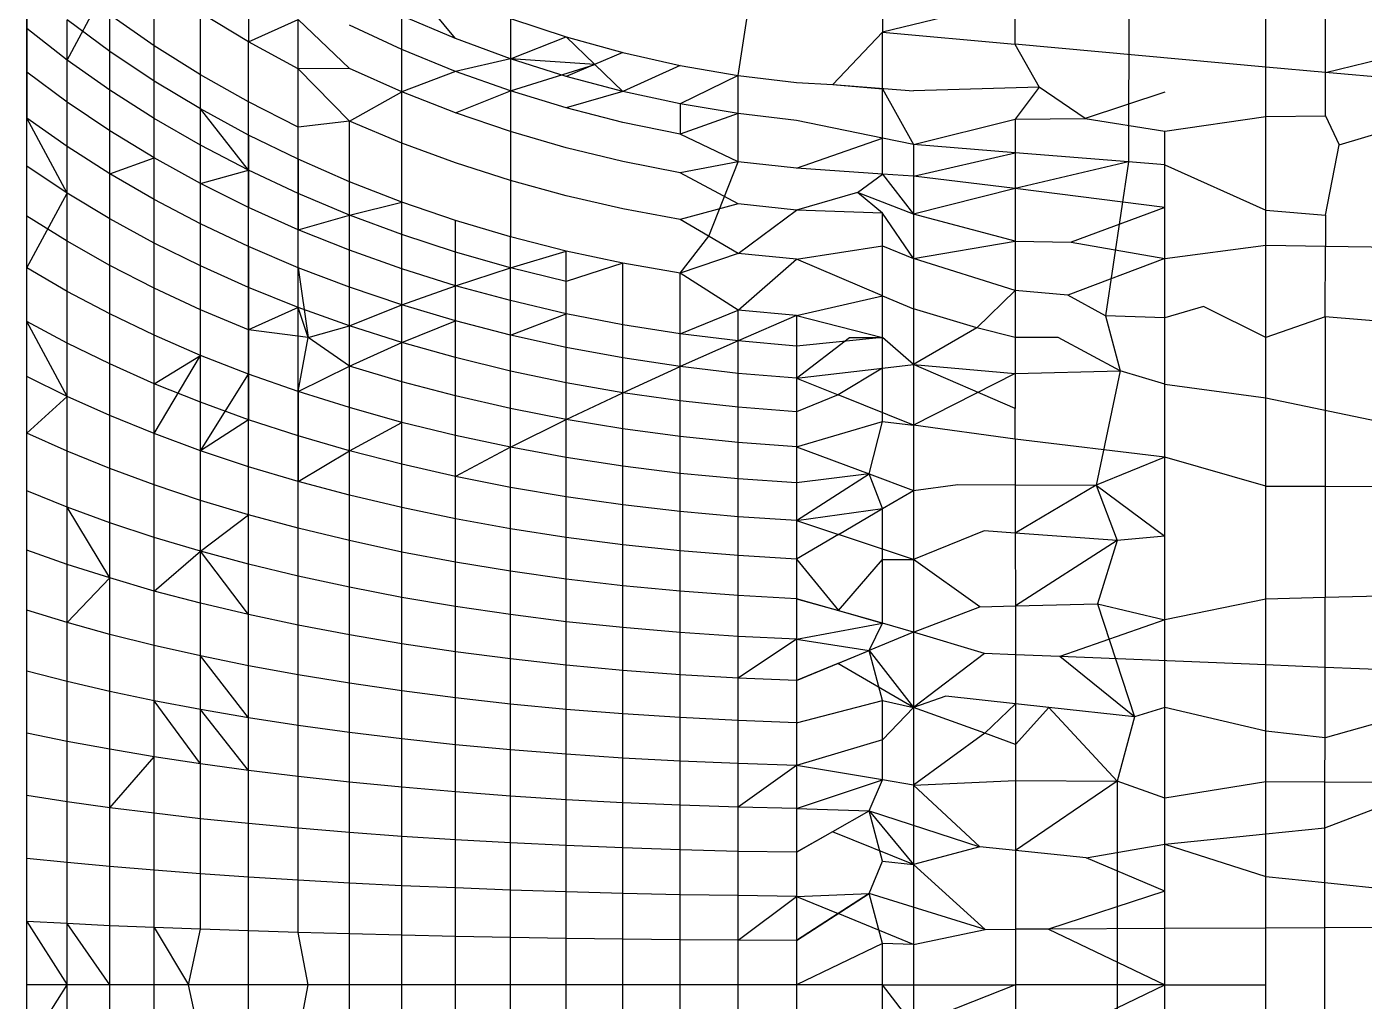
# Model space of a CAD drawing. Header units: inches. Extents: x 17 to 4615, y 5 to 3256.
# Drawn here: x 740.497 to 741.615, y 2417.339 to 2418.153 of the extents above; entities that cross this region are included whole.
import ezdxf

# ---------------------------------------------------------------- set-up
doc = ezdxf.new("R2010")
doc.units = ezdxf.units.IN
doc.header["$MEASUREMENT"] = 0

msp = doc.modelspace()

# ---------------------------------------------------------------- linework, layer by layer
for p, q in [((741.4193, 2418.5633), (741.4177, 2418.0399)), ((741.2124, 2418.2622), (741.2124, 2418.1482)), ((740.4974, 2418.2185), (740.4974, 2418.1514)), ((740.5312, 2418.125), (740.5668, 2418.1913)), ((740.8556, 2418.1429), (740.8108, 2418.1973)), ((740.4974, 2418.1514), (740.4974, 2418.186)), ((740.6827, 2418.1827), (740.6827, 2418.1402)), ((741.0916, 2418.1122), (741.1022, 2418.1815)), ((741.3229, 2418.1751), (741.2124, 2418.1482)), ((741.3229, 2418.1751), (741.3229, 2418.1382)), ((741.5324, 2418.1192), (741.5324, 2418.1691)), ((741.5824, 2418.1147), (741.5824, 2418.1676)), ((740.5668, 2418.1323), (740.5312, 2418.1585)), ((740.5312, 2418.125), (740.5312, 2418.1585)), ((740.6039, 2418.137), (740.5668, 2418.1628)), ((740.5668, 2418.1323), (740.5668, 2418.1628)), ((740.6039, 2418.137), (740.6039, 2418.1646)), ((740.6827, 2418.1402), (740.6426, 2418.1644)), ((740.6426, 2418.1128), (740.6426, 2418.1644)), ((740.6827, 2418.1402), (740.7242, 2418.1589)), ((740.7669, 2418.1179), (740.7242, 2418.1589)), ((740.7242, 2418.1176), (740.7242, 2418.1589)), ((740.8556, 2418.1429), (740.8108, 2418.1619)), ((740.8108, 2418.1339), (740.8108, 2418.1619)), ((740.9014, 2418.1598), (740.948, 2418.1444)), ((740.9014, 2418.1598), (740.9014, 2418.126)), ((740.5312, 2418.125), (740.4974, 2418.1514)), ((740.4974, 2418.1149), (740.4974, 2418.1514)), ((740.4974, 2418.1514), (740.4974, 2418.0766)), ((740.8108, 2418.1339), (740.7669, 2418.1543)), ((741.1707, 2418.1046), (741.2124, 2418.1482)), ((741.2124, 2418.1482), (741.3229, 2418.1382)), ((741.2124, 2418.1011), (741.2124, 2418.1482)), ((740.6426, 2418.1128), (740.6039, 2418.137)), ((740.6039, 2418.1075), (740.6039, 2418.137)), ((740.7242, 2418.1176), (740.6827, 2418.1402)), ((740.6827, 2418.0901), (740.6827, 2418.1402)), ((740.8556, 2418.1155), (740.8108, 2418.1339)), ((740.8108, 2418.0984), (740.8108, 2418.1339)), ((740.9014, 2418.126), (740.8556, 2418.1429)), ((740.9014, 2418.126), (740.948, 2418.1444)), ((740.948, 2418.1444), (740.9953, 2418.1313)), ((740.9953, 2418.0987), (740.948, 2418.1444)), ((741.3229, 2418.1382), (741.3432, 2418.1023)), ((741.5324, 2418.1192), (741.3229, 2418.1382)), ((741.5824, 2418.1147), (741.6796, 2418.1385)), ((740.5668, 2418.1), (740.5312, 2418.125)), ((740.5312, 2418.0898), (740.5312, 2418.125)), ((740.6039, 2418.1075), (740.5668, 2418.1323)), ((740.5668, 2418.1), (740.5668, 2418.1323)), ((740.9014, 2418.126), (740.8556, 2418.1155)), ((740.948, 2418.1112), (740.9014, 2418.126)), ((740.9719, 2418.1214), (740.9014, 2418.126)), ((740.9014, 2418.126), (740.9014, 2418.0992)), ((740.9953, 2418.1313), (740.948, 2418.1112)), ((740.9953, 2418.1313), (741.0432, 2418.1206)), ((740.5312, 2418.0898), (740.4974, 2418.1149)), ((740.4974, 2418.0766), (740.4974, 2418.1149)), ((740.6827, 2418.0901), (740.6426, 2418.1128)), ((740.6426, 2418.0842), (740.6426, 2418.1128)), ((740.7669, 2418.1179), (740.7242, 2418.1176)), ((740.7669, 2418.0741), (740.7242, 2418.1176)), ((740.7242, 2418.069), (740.7242, 2418.1176)), ((740.8108, 2418.0984), (740.7669, 2418.1179)), ((740.8556, 2418.1155), (740.8108, 2418.0984)), ((740.9014, 2418.0992), (740.8556, 2418.1155)), ((740.9014, 2418.0992), (740.9719, 2418.1214)), ((740.9953, 2418.0987), (740.9719, 2418.1214)), ((741.0432, 2418.1206), (740.9953, 2418.0987)), ((741.0432, 2418.1206), (741.0916, 2418.1122)), ((741.0916, 2418.1122), (741.0432, 2418.0884)), ((741.0916, 2418.1122), (741.1403, 2418.1062)), ((741.0916, 2418.0804), (741.0916, 2418.1122)), ((741.5324, 2418.078), (741.5324, 2418.1192)), ((741.5824, 2418.1147), (741.5324, 2418.1192)), ((741.6796, 2418.1058), (741.5824, 2418.1147)), ((741.5824, 2418.0785), (741.5824, 2418.1147)), ((740.6426, 2418.0842), (740.6039, 2418.1075)), ((740.6039, 2418.0762), (740.6039, 2418.1075)), ((740.6039, 2418.0432), (740.6039, 2418.1075)), ((740.9953, 2418.0987), (740.948, 2418.1112)), ((741.1403, 2418.1062), (741.1707, 2418.1046)), ((741.1707, 2418.1046), (741.2383, 2418.0993)), ((741.1707, 2418.1046), (741.2124, 2418.1011)), ((741.2124, 2418.1011), (741.2383, 2418.0545)), ((741.2124, 2418.0598), (741.2124, 2418.1011)), ((741.3432, 2418.1023), (741.2383, 2418.0993)), ((741.3432, 2418.1023), (741.323, 2418.0756)), ((741.3815, 2418.0763), (741.3432, 2418.1023)), ((740.5668, 2418.0658), (740.5312, 2418.0898)), ((740.5312, 2418.0527), (740.5312, 2418.0898)), ((740.5312, 2418.0139), (740.5312, 2418.0898)), ((740.6039, 2418.0762), (740.5668, 2418.1)), ((740.5668, 2418.0658), (740.5668, 2418.1)), ((740.5668, 2418.03), (740.5668, 2418.1)), ((740.7242, 2418.069), (740.6827, 2418.0901)), ((740.6827, 2418.0623), (740.6827, 2418.0901)), ((740.6827, 2418.0329), (740.6827, 2418.0901)), ((740.7669, 2418.0741), (740.8108, 2418.0984)), ((740.8556, 2418.0809), (740.8108, 2418.0984)), ((740.8108, 2418.0557), (740.8108, 2418.0984)), ((740.8556, 2418.0809), (740.9014, 2418.0992)), ((740.948, 2418.085), (740.9014, 2418.0992)), ((740.9014, 2418.0992), (740.9014, 2418.0653)), ((740.9953, 2418.0987), (740.948, 2418.085)), ((741.0432, 2418.0884), (740.9953, 2418.0987)), ((741.448, 2418.0982), (741.3815, 2418.0763)), ((740.6827, 2418.0623), (740.6426, 2418.0842)), ((740.6426, 2418.0538), (740.6426, 2418.0842)), ((740.6426, 2418.0218), (740.6426, 2418.0842)), ((740.6827, 2418.0329), (740.6426, 2418.0842)), ((740.9014, 2418.0653), (740.8556, 2418.0809)), ((740.9953, 2418.0729), (740.948, 2418.085)), ((741.0916, 2418.0804), (741.0432, 2418.0884)), ((741.0432, 2418.0884), (741.0432, 2418.063)), ((741.0916, 2418.0804), (741.0432, 2418.063)), ((741.1403, 2418.0746), (741.0916, 2418.0804)), ((741.0916, 2418.0401), (741.0916, 2418.0804)), ((741.448, 2418.0656), (741.5324, 2418.078)), ((741.5324, 2418.078), (741.5824, 2418.0785)), ((741.5324, 2417.9997), (741.5324, 2418.078)), ((741.5824, 2418.0785), (741.5937, 2418.0543)), ((741.5937, 2418.0543), (741.6797, 2418.0796)), ((740.5312, 2418.0527), (740.4974, 2418.0766)), ((740.4974, 2418.0365), (740.4974, 2418.0766)), ((740.5312, 2418.0139), (740.4974, 2418.0766)), ((740.6426, 2418.0538), (740.6039, 2418.0762)), ((740.6039, 2418.0432), (740.6039, 2418.0762)), ((740.7669, 2418.0741), (740.7242, 2418.069)), ((740.7242, 2418.0421), (740.7242, 2418.069)), ((740.8108, 2418.0557), (740.7669, 2418.0741)), ((740.7669, 2418.0233), (740.7669, 2418.0741)), ((741.0432, 2418.063), (740.9953, 2418.0729)), ((741.2124, 2418.0598), (741.1403, 2418.0746)), ((741.2383, 2418.0545), (741.323, 2418.0756)), ((741.323, 2418.0756), (741.3815, 2418.0763)), ((741.323, 2418.0756), (741.323, 2418.0476)), ((741.3815, 2418.0763), (741.448, 2418.0656)), ((740.6039, 2418.0432), (740.5668, 2418.0658)), ((740.5668, 2418.03), (740.5668, 2418.0658)), ((740.7242, 2418.0421), (740.6827, 2418.0623)), ((740.6827, 2418.0329), (740.6827, 2418.0623)), ((740.6827, 2418.0623), (740.6827, 2418.0018)), ((740.8556, 2418.0392), (740.8108, 2418.0557)), ((740.8108, 2418.0063), (740.8108, 2418.0557)), ((740.948, 2418.0517), (740.9014, 2418.0653)), ((740.9014, 2418.0653), (740.9014, 2418.0245)), ((741.0916, 2418.0401), (741.0432, 2418.063)), ((741.1403, 2418.0347), (741.2124, 2418.0598)), ((741.2383, 2418.0545), (741.2124, 2418.0598)), ((741.2124, 2418.0298), (741.2124, 2418.0598)), ((741.448, 2418.0375), (741.448, 2418.0656)), ((740.5668, 2418.03), (740.5312, 2418.0527)), ((740.5312, 2418.0139), (740.5312, 2418.0527)), ((740.6827, 2418.0329), (740.6426, 2418.0538)), ((740.6426, 2418.0218), (740.6426, 2418.0538)), ((740.9953, 2418.0402), (740.948, 2418.0517)), ((741.2383, 2418.0545), (741.2383, 2418.028)), ((741.323, 2418.0476), (741.2383, 2418.0545)), ((741.2383, 2418.028), (741.323, 2418.0476)), ((741.4177, 2418.0399), (741.323, 2418.0476)), ((741.323, 2418.0476), (741.323, 2418.0176)), ((741.5823, 2417.9954), (741.5937, 2418.0543)), ((740.5312, 2418.0139), (740.4974, 2418.0365)), ((740.4974, 2417.9947), (740.4974, 2418.0365)), ((740.5668, 2418.03), (740.6039, 2418.0432)), ((740.6426, 2418.0218), (740.6039, 2418.0432)), ((740.6039, 2418.0084), (740.6039, 2418.0432)), ((740.7669, 2418.0233), (740.7242, 2418.0421)), ((740.7242, 2418.0134), (740.7242, 2418.0421)), ((740.7242, 2418.0421), (740.7242, 2417.9832)), ((740.9014, 2418.0245), (740.8556, 2418.0392)), ((741.0432, 2418.0307), (740.9953, 2418.0402)), ((741.0916, 2418.0401), (741.0432, 2418.0307)), ((741.0672, 2417.9778), (741.0916, 2418.0401)), ((741.1403, 2418.0347), (741.0916, 2418.0401)), ((741.2124, 2418.0298), (741.1403, 2418.0347)), ((741.4177, 2418.0399), (741.323, 2418.0176)), ((741.4177, 2418.0399), (741.3987, 2417.9114)), ((741.448, 2418.0375), (741.4177, 2418.0399)), ((741.448, 2418.0018), (741.448, 2418.0375)), ((741.448, 2418.0375), (741.5324, 2417.9997)), ((740.6039, 2418.0084), (740.5668, 2418.03)), ((740.5668, 2417.9924), (740.5668, 2418.03)), ((740.6426, 2418.0218), (740.6827, 2418.0329)), ((740.7242, 2418.0134), (740.6827, 2418.0329)), ((740.6827, 2418.0018), (740.6827, 2418.0329)), ((740.8108, 2418.0063), (740.7669, 2418.0233)), ((740.7669, 2417.9955), (740.7669, 2418.0233)), ((740.948, 2418.0117), (740.9014, 2418.0245)), ((740.9014, 2418.0245), (740.9014, 2417.9773)), ((741.0916, 2418.0049), (741.0432, 2418.0307)), ((741.1915, 2418.0145), (741.2124, 2418.0298)), ((741.2383, 2418.028), (741.2124, 2418.0298)), ((741.2124, 2418.0298), (741.2383, 2417.9962)), ((741.2383, 2418.028), (741.2383, 2417.9962)), ((741.323, 2418.0176), (741.2383, 2418.028)), ((740.4974, 2417.9515), (740.5312, 2418.0139)), ((740.5668, 2417.9924), (740.5312, 2418.0139)), ((740.5312, 2417.9736), (740.5312, 2418.0139)), ((740.6827, 2418.0018), (740.6426, 2418.0218)), ((740.6426, 2417.9881), (740.6426, 2418.0218)), ((740.7669, 2417.9955), (740.7242, 2418.0134)), ((740.7242, 2417.9832), (740.7242, 2418.0134)), ((740.9953, 2418.0008), (740.948, 2418.0117)), ((741.1915, 2418.0145), (741.1403, 2417.9997)), ((741.2383, 2417.9962), (741.1915, 2418.0145)), ((741.2124, 2417.9971), (741.1915, 2418.0145)), ((741.323, 2418.0176), (741.2383, 2417.9962)), ((741.448, 2418.0018), (741.323, 2418.0176)), ((741.323, 2418.0176), (741.323, 2417.9737)), ((740.6426, 2417.9881), (740.6039, 2418.0084)), ((740.6039, 2417.9721), (740.6039, 2418.0084)), ((740.7242, 2417.9832), (740.6827, 2418.0018)), ((740.6827, 2417.9692), (740.6827, 2418.0018)), ((740.7669, 2417.9955), (740.8108, 2418.0063)), ((740.8556, 2417.9909), (740.8108, 2418.0063)), ((740.8108, 2417.9792), (740.8108, 2418.0063)), ((741.0432, 2417.9919), (740.9953, 2418.0008)), ((741.0916, 2418.0049), (741.0432, 2417.9919)), ((741.1403, 2417.9997), (741.0916, 2418.0049)), ((741.0916, 2417.9634), (741.1403, 2417.9997)), ((741.2124, 2417.9971), (741.1403, 2417.9997)), ((741.448, 2418.0018), (741.3698, 2417.9729)), ((741.448, 2417.9591), (741.448, 2418.0018)), ((740.5312, 2417.9736), (740.4974, 2417.9947)), ((740.4974, 2417.9515), (740.4974, 2417.9947)), ((740.6039, 2417.9721), (740.5668, 2417.9924)), ((740.5668, 2417.9534), (740.5668, 2417.9924)), ((740.7242, 2417.9832), (740.7669, 2417.9955)), ((740.8108, 2417.9792), (740.7669, 2417.9955)), ((740.7669, 2417.9661), (740.7669, 2417.9955)), ((740.9014, 2417.9773), (740.8556, 2417.9909)), ((740.8556, 2417.9644), (740.8556, 2417.9909)), ((741.0916, 2417.9634), (741.0432, 2417.9919)), ((741.2383, 2417.9591), (741.2124, 2417.9971)), ((741.2124, 2417.9698), (741.2124, 2417.9971)), ((741.2383, 2417.9962), (741.2383, 2417.9591)), ((741.323, 2417.9737), (741.2383, 2417.9962)), ((741.5324, 2417.9703), (741.5324, 2417.9997)), ((741.5324, 2417.9997), (741.5823, 2417.9954)), ((741.5823, 2417.9954), (741.5823, 2417.9695)), ((740.6827, 2417.9692), (740.6426, 2417.9881)), ((740.6426, 2417.953), (740.6426, 2417.9881)), ((740.7669, 2417.9661), (740.7242, 2417.9832)), ((740.7242, 2417.9515), (740.7242, 2417.9832)), ((740.7242, 2417.9184), (740.7242, 2417.9832)), ((740.8556, 2417.9644), (740.8108, 2417.9792)), ((740.8108, 2417.9505), (740.8108, 2417.9792)), ((741.0432, 2417.9469), (741.0672, 2417.9778)), ((740.5668, 2417.9534), (740.5312, 2417.9736)), ((740.5312, 2417.9317), (740.5312, 2417.9736)), ((740.6426, 2417.953), (740.6039, 2417.9721)), ((740.6039, 2417.9343), (740.6039, 2417.9721)), ((740.7242, 2417.9515), (740.6827, 2417.9692)), ((740.6827, 2417.935), (740.6827, 2417.9692)), ((740.6827, 2417.9692), (740.6827, 2417.8995)), ((740.948, 2417.9654), (740.9014, 2417.9773)), ((740.9014, 2417.9513), (740.9014, 2417.9773)), ((741.1403, 2417.9586), (741.2124, 2417.9698)), ((741.2124, 2417.9698), (741.2383, 2417.9591)), ((741.2124, 2417.9281), (741.2124, 2417.9698)), ((741.2383, 2417.9591), (741.323, 2417.9737)), ((741.323, 2417.9737), (741.3698, 2417.9729)), ((741.323, 2417.9737), (741.3231, 2417.9325)), ((741.3698, 2417.9729), (741.448, 2417.9591)), ((741.448, 2417.9591), (741.5324, 2417.9703)), ((741.5324, 2417.9703), (741.5823, 2417.9695)), ((741.5324, 2417.8931), (741.5324, 2417.9703)), ((741.5822, 2417.9105), (741.5823, 2417.9695)), ((741.5823, 2417.9695), (741.6797, 2417.968)), ((740.8108, 2417.9505), (740.7669, 2417.9661)), ((740.7669, 2417.9353), (740.7669, 2417.9661)), ((740.9014, 2417.9513), (740.8556, 2417.9644)), ((740.8556, 2417.9365), (740.8556, 2417.9644)), ((740.9014, 2417.9513), (740.948, 2417.9654)), ((740.9953, 2417.9552), (740.948, 2417.9654)), ((740.948, 2417.9399), (740.948, 2417.9654)), ((740.9953, 2417.9552), (740.948, 2417.9399)), ((741.0432, 2417.9469), (740.9953, 2417.9552)), ((740.9953, 2417.9038), (740.9953, 2417.9552)), ((741.0916, 2417.9634), (741.0432, 2417.9469)), ((741.1403, 2417.9586), (741.0916, 2417.9634)), ((741.0916, 2417.916), (741.1403, 2417.9586)), ((741.2124, 2417.9281), (741.1403, 2417.9586)), ((741.2383, 2417.9591), (741.2383, 2417.9171)), ((741.3231, 2417.9325), (741.2383, 2417.9591)), ((741.448, 2417.9591), (741.3671, 2417.9287)), ((741.448, 2417.9097), (741.448, 2417.9591)), ((740.5312, 2417.9317), (740.4974, 2417.9515)), ((740.4974, 2417.9067), (740.4974, 2417.9515)), ((740.6039, 2417.9343), (740.5668, 2417.9534)), ((740.5668, 2417.9129), (740.5668, 2417.9534)), ((740.6827, 2417.935), (740.6426, 2417.953)), ((740.6426, 2417.9163), (740.6426, 2417.953)), ((740.6426, 2417.8783), (740.6426, 2417.953)), ((740.7669, 2417.9353), (740.7242, 2417.9515)), ((740.7242, 2417.9184), (740.7242, 2417.9515)), ((740.7242, 2417.9515), (740.7324, 2417.8931)), ((740.8556, 2417.9365), (740.8108, 2417.9505)), ((740.8108, 2417.9205), (740.8108, 2417.9505)), ((740.8556, 2417.9365), (740.9014, 2417.9513)), ((740.948, 2417.9399), (740.9014, 2417.9513)), ((740.9014, 2417.924), (740.9014, 2417.9513)), ((741.0916, 2417.916), (741.0432, 2417.9469)), ((741.0432, 2417.8962), (741.0432, 2417.9469)), ((740.6426, 2417.9163), (740.6039, 2417.9343)), ((740.6039, 2417.8951), (740.6039, 2417.9343)), ((740.7242, 2417.9184), (740.6827, 2417.935)), ((740.6827, 2417.8995), (740.6827, 2417.935)), ((740.6827, 2417.935), (740.6827, 2417.8626)), ((740.8108, 2417.9205), (740.7669, 2417.9353)), ((740.7669, 2417.903), (740.7669, 2417.9353)), ((740.8108, 2417.9205), (740.8556, 2417.9365)), ((740.9014, 2417.924), (740.8556, 2417.9365)), ((740.8556, 2417.9071), (740.8556, 2417.9365)), ((740.948, 2417.9131), (740.948, 2417.9399)), ((740.5668, 2417.9129), (740.5312, 2417.9317)), ((740.5312, 2417.8885), (740.5312, 2417.9317)), ((740.948, 2417.9131), (740.9014, 2417.924)), ((740.9014, 2417.8952), (740.9014, 2417.924)), ((741.1403, 2417.9116), (741.2124, 2417.9281)), ((741.2124, 2417.9281), (741.2383, 2417.9171)), ((741.2124, 2417.8931), (741.2124, 2417.9281)), ((741.3231, 2417.9325), (741.291, 2417.9013)), ((741.3671, 2417.9287), (741.3231, 2417.9325)), ((741.3231, 2417.9325), (741.3231, 2417.8931)), ((741.3987, 2417.9114), (741.3671, 2417.9287)), ((740.6039, 2417.8951), (740.5668, 2417.9129)), ((740.5668, 2417.8711), (740.5668, 2417.9129)), ((740.6827, 2417.8995), (740.6426, 2417.9163)), ((740.6426, 2417.8783), (740.6426, 2417.9163)), ((740.7242, 2417.9184), (740.6827, 2417.8995)), ((740.7669, 2417.903), (740.7242, 2417.9184)), ((740.7324, 2417.8931), (740.7242, 2417.9184)), ((740.7242, 2417.848), (740.7242, 2417.9184)), ((740.7669, 2417.903), (740.8108, 2417.9205)), ((740.8556, 2417.9071), (740.8108, 2417.9205)), ((740.8108, 2417.889), (740.8108, 2417.9205)), ((740.9014, 2417.8952), (740.948, 2417.9131)), ((740.9953, 2417.9038), (740.948, 2417.9131)), ((740.948, 2417.8849), (740.948, 2417.9131)), ((741.0432, 2417.8962), (741.0916, 2417.916)), ((741.1403, 2417.9116), (741.0916, 2417.916)), ((741.0916, 2417.8903), (741.0916, 2417.916)), ((741.1403, 2417.9116), (741.0916, 2417.8903)), ((741.1403, 2417.9116), (741.1403, 2417.886)), ((741.1403, 2417.9116), (741.2124, 2417.8931)), ((741.2383, 2417.9171), (741.2383, 2417.8706)), ((741.291, 2417.9013), (741.2383, 2417.9171)), ((741.448, 2417.9097), (741.3987, 2417.9114)), ((741.3987, 2417.9114), (741.4108, 2417.8653)), ((741.4805, 2417.9191), (741.448, 2417.9097)), ((741.5324, 2417.8931), (741.4805, 2417.9191)), ((741.5822, 2417.9105), (741.5324, 2417.8931)), ((741.5822, 2417.9105), (741.5821, 2417.7689)), ((741.6797, 2417.9022), (741.5822, 2417.9105)), ((740.5312, 2417.8885), (740.4974, 2417.9067)), ((740.4974, 2417.8607), (740.4974, 2417.9067)), ((740.5312, 2417.8439), (740.4974, 2417.9067)), ((740.7324, 2417.8931), (740.6827, 2417.8995)), ((740.6827, 2417.8626), (740.6827, 2417.8995)), ((740.6827, 2417.8995), (740.6827, 2417.8245)), ((740.7324, 2417.8931), (740.7669, 2417.903)), ((740.8108, 2417.889), (740.7669, 2417.903)), ((740.7669, 2417.8694), (740.7669, 2417.903)), ((740.8108, 2417.889), (740.8556, 2417.9071)), ((740.9014, 2417.8952), (740.8556, 2417.9071)), ((740.8556, 2417.8764), (740.8556, 2417.9071)), ((741.0432, 2417.8962), (740.9953, 2417.9038)), ((740.9953, 2417.8761), (740.9953, 2417.9038)), ((741.291, 2417.9013), (741.2383, 2417.8706)), ((741.3231, 2417.8931), (741.291, 2417.9013)), ((741.448, 2417.8542), (741.448, 2417.9097)), ((740.5668, 2417.8711), (740.5312, 2417.8885)), ((740.5312, 2417.8439), (740.5312, 2417.8885)), ((740.6426, 2417.8783), (740.6039, 2417.8951)), ((740.6039, 2417.8546), (740.6039, 2417.8951)), ((740.7242, 2417.848), (740.7324, 2417.8931)), ((740.7669, 2417.8694), (740.7324, 2417.8931)), ((740.7669, 2417.8694), (740.8108, 2417.889)), ((740.8556, 2417.8764), (740.8108, 2417.889)), ((740.8108, 2417.8563), (740.8108, 2417.889)), ((740.948, 2417.8849), (740.9014, 2417.8952)), ((740.9014, 2417.8652), (740.9014, 2417.8952)), ((741.0916, 2417.8903), (741.0432, 2417.8962)), ((741.0432, 2417.8689), (741.0432, 2417.8962)), ((741.0916, 2417.8903), (741.0432, 2417.8689)), ((741.1403, 2417.886), (741.0916, 2417.8903)), ((741.0916, 2417.8632), (741.0916, 2417.8903)), ((741.2124, 2417.8931), (741.1403, 2417.886)), ((741.1403, 2417.8592), (741.1846, 2417.8931)), ((741.1846, 2417.8931), (741.2124, 2417.8931)), ((741.2383, 2417.8706), (741.2124, 2417.8931)), ((741.2124, 2417.8676), (741.2124, 2417.8931)), ((741.359, 2417.8931), (741.3231, 2417.8931)), ((741.3231, 2417.8931), (741.3231, 2417.8631)), ((741.4108, 2417.8653), (741.359, 2417.8931)), ((741.5324, 2417.8427), (741.5324, 2417.8931)), ((740.6039, 2417.8546), (740.6426, 2417.8783)), ((740.6039, 2417.8129), (740.6426, 2417.8783)), ((740.6827, 2417.8626), (740.6426, 2417.8783)), ((740.6426, 2417.8391), (740.6426, 2417.8783)), ((740.9953, 2417.8761), (740.948, 2417.8849)), ((740.948, 2417.8554), (740.948, 2417.8849)), ((741.1403, 2417.886), (741.1403, 2417.8592)), ((740.6039, 2417.8546), (740.5668, 2417.8711)), ((740.5668, 2417.828), (740.5668, 2417.8711)), ((740.7242, 2417.848), (740.7669, 2417.8694)), ((740.8108, 2417.8563), (740.7669, 2417.8694)), ((740.7669, 2417.8346), (740.7669, 2417.8694)), ((740.9014, 2417.8652), (740.8556, 2417.8764)), ((740.8556, 2417.8444), (740.8556, 2417.8764)), ((741.0432, 2417.8689), (740.9953, 2417.8761)), ((740.9953, 2417.8471), (740.9953, 2417.8761)), ((740.9953, 2417.8471), (741.0432, 2417.8689)), ((741.0916, 2417.8632), (741.0432, 2417.8689)), ((741.0432, 2417.8403), (741.0432, 2417.8689)), ((741.1403, 2417.8592), (741.2124, 2417.8676)), ((741.2124, 2417.8676), (741.1752, 2417.8452)), ((741.2124, 2417.8676), (741.2383, 2417.8706)), ((741.2124, 2417.8229), (741.2124, 2417.8676)), ((741.2383, 2417.8706), (741.2383, 2417.8199)), ((741.2383, 2417.8706), (741.3231, 2417.8631)), ((741.3231, 2417.8338), (741.2383, 2417.8706)), ((740.5312, 2417.8439), (740.4974, 2417.8607)), ((740.4974, 2417.8134), (740.4974, 2417.8607)), ((740.6426, 2417.8391), (740.6039, 2417.8546)), ((740.6039, 2417.8129), (740.6039, 2417.8546)), ((740.6426, 2417.7986), (740.6827, 2417.8626)), ((740.7242, 2417.848), (740.6827, 2417.8626)), ((740.6827, 2417.8245), (740.6827, 2417.8626)), ((740.8556, 2417.8444), (740.8108, 2417.8563)), ((740.8108, 2417.8223), (740.8108, 2417.8563)), ((740.948, 2417.8554), (740.9014, 2417.8652)), ((740.9014, 2417.8339), (740.9014, 2417.8652)), ((740.9953, 2417.8471), (740.948, 2417.8554)), ((740.948, 2417.8247), (740.948, 2417.8554)), ((741.1403, 2417.8592), (741.0916, 2417.8632)), ((741.0916, 2417.835), (741.0916, 2417.8632)), ((741.1403, 2417.8592), (741.1403, 2417.8312)), ((741.1403, 2417.8592), (741.1752, 2417.8452)), ((741.3231, 2417.8631), (741.2383, 2417.8199)), ((741.3231, 2417.8631), (741.4108, 2417.8653)), ((741.3231, 2417.8631), (741.3231, 2417.8338)), ((741.4108, 2417.8653), (741.3907, 2417.7698)), ((741.448, 2417.8542), (741.4108, 2417.8653)), ((740.4974, 2417.8134), (740.5312, 2417.8439)), ((740.5668, 2417.828), (740.5312, 2417.8439)), ((740.5312, 2417.7982), (740.5312, 2417.8439)), ((740.7669, 2417.8346), (740.7242, 2417.848)), ((740.7242, 2417.811), (740.7242, 2417.848)), ((740.7242, 2417.848), (740.7242, 2417.7729)), ((740.9014, 2417.8339), (740.8556, 2417.8444)), ((740.8556, 2417.8113), (740.8556, 2417.8444)), ((740.948, 2417.8247), (740.9953, 2417.8471)), ((741.0432, 2417.8403), (740.9953, 2417.8471)), ((740.9953, 2417.8169), (740.9953, 2417.8471)), ((741.1752, 2417.8452), (741.1403, 2417.8312)), ((741.2383, 2417.8199), (741.1752, 2417.8452)), ((741.448, 2417.7932), (741.448, 2417.8542)), ((741.448, 2417.8542), (741.5324, 2417.8427)), ((740.6827, 2417.8245), (740.6426, 2417.8391)), ((740.6426, 2417.7986), (740.6426, 2417.8391)), ((740.8108, 2417.8223), (740.7669, 2417.8346)), ((740.7669, 2417.7986), (740.7669, 2417.8346)), ((740.948, 2417.8247), (740.9014, 2417.8339)), ((740.9014, 2417.8015), (740.9014, 2417.8339)), ((741.0916, 2417.835), (741.0432, 2417.8403)), ((741.0432, 2417.8105), (741.0432, 2417.8403)), ((741.1403, 2417.8312), (741.0916, 2417.835)), ((741.0916, 2417.8055), (741.0916, 2417.835)), ((741.3232, 2417.8082), (741.3231, 2417.8338)), ((741.5324, 2417.7691), (741.5324, 2417.8427)), ((741.5324, 2417.8427), (741.8964, 2417.7674)), ((740.6039, 2417.8129), (740.5668, 2417.828)), ((740.5668, 2417.7837), (740.5668, 2417.828)), ((740.6827, 2417.8245), (740.6426, 2417.7986)), ((740.7242, 2417.811), (740.6827, 2417.8245)), ((740.6827, 2417.7853), (740.6827, 2417.8245)), ((740.7669, 2417.7986), (740.8108, 2417.8223)), ((740.8556, 2417.8113), (740.8108, 2417.8223)), ((740.8108, 2417.7873), (740.8108, 2417.8223)), ((740.9014, 2417.8015), (740.948, 2417.8247)), ((740.9953, 2417.8169), (740.948, 2417.8247)), ((740.948, 2417.7929), (740.948, 2417.8247)), ((741.1403, 2417.8312), (741.1403, 2417.802)), ((741.1403, 2417.802), (741.2124, 2417.8229)), ((741.201, 2417.7794), (741.2124, 2417.8229)), ((741.2124, 2417.8229), (741.2383, 2417.8199)), ((740.5312, 2417.7982), (740.4974, 2417.8134)), ((740.4974, 2417.765), (740.4974, 2417.8134)), ((740.6426, 2417.7986), (740.6039, 2417.8129)), ((740.6039, 2417.77), (740.6039, 2417.8129)), ((740.7669, 2417.7986), (740.7242, 2417.811)), ((740.7242, 2417.7729), (740.7242, 2417.811)), ((740.9014, 2417.8015), (740.8556, 2417.8113)), ((740.8556, 2417.777), (740.8556, 2417.8113)), ((741.0432, 2417.8105), (740.9953, 2417.8169)), ((740.9953, 2417.7856), (740.9953, 2417.8169)), ((741.0916, 2417.8055), (741.0432, 2417.8105)), ((741.0432, 2417.7797), (741.0432, 2417.8105)), ((741.2383, 2417.8199), (741.2383, 2417.7655)), ((741.3232, 2417.8082), (741.2383, 2417.8199)), ((740.6827, 2417.7853), (740.6426, 2417.7986)), ((740.6426, 2417.7571), (740.6426, 2417.7986)), ((740.7242, 2417.7729), (740.7669, 2417.7986)), ((740.8108, 2417.7873), (740.7669, 2417.7986)), ((740.7669, 2417.7615), (740.7669, 2417.7986)), ((740.9014, 2417.8015), (740.8556, 2417.777)), ((740.948, 2417.7929), (740.9014, 2417.8015)), ((740.9014, 2417.7679), (740.9014, 2417.8015)), ((741.1403, 2417.802), (741.0916, 2417.8055)), ((741.0916, 2417.775), (741.0916, 2417.8055)), ((741.1403, 2417.802), (741.1403, 2417.7717)), ((741.1403, 2417.802), (741.201, 2417.7794)), ((741.448, 2417.7932), (741.3232, 2417.8082)), ((741.3232, 2417.8082), (741.3232, 2417.7701)), ((740.5668, 2417.7837), (740.5312, 2417.7982)), ((740.5312, 2417.7514), (740.5312, 2417.7982)), ((740.9953, 2417.7856), (740.948, 2417.7929)), ((740.948, 2417.76), (740.948, 2417.7929)), ((741.448, 2417.7932), (741.3907, 2417.7698)), ((741.448, 2417.7273), (741.448, 2417.7932)), ((741.5324, 2417.7691), (741.448, 2417.7932)), ((740.6039, 2417.77), (740.5668, 2417.7837)), ((740.5668, 2417.7385), (740.5668, 2417.7837)), ((740.7242, 2417.7729), (740.6827, 2417.7853)), ((740.6827, 2417.745), (740.6827, 2417.7853)), ((740.8556, 2417.777), (740.8108, 2417.7873)), ((740.8108, 2417.7511), (740.8108, 2417.7873)), ((740.9014, 2417.7679), (740.8556, 2417.777)), ((740.8556, 2417.7417), (740.8556, 2417.777)), ((741.0432, 2417.7797), (740.9953, 2417.7856)), ((740.9953, 2417.7533), (740.9953, 2417.7856)), ((741.0916, 2417.775), (741.0432, 2417.7797)), ((741.0432, 2417.7478), (741.0432, 2417.7797)), ((741.1403, 2417.7404), (741.201, 2417.7794)), ((741.201, 2417.7794), (741.1403, 2417.7717)), ((741.201, 2417.7794), (741.2383, 2417.7655)), ((741.2124, 2417.7503), (741.201, 2417.7794)), ((740.6426, 2417.7571), (740.6039, 2417.77)), ((740.6039, 2417.7262), (740.6039, 2417.77)), ((740.7669, 2417.7615), (740.7242, 2417.7729)), ((740.7242, 2417.7338), (740.7242, 2417.7729)), ((740.948, 2417.76), (740.9014, 2417.7679)), ((740.9014, 2417.7334), (740.9014, 2417.7679)), ((741.1403, 2417.7717), (741.0916, 2417.775)), ((741.0916, 2417.7435), (741.0916, 2417.775)), ((741.1403, 2417.7717), (741.1403, 2417.7404)), ((741.2124, 2417.7503), (741.2383, 2417.7655)), ((741.2383, 2417.7655), (741.2752, 2417.7704)), ((741.2383, 2417.7655), (741.2383, 2417.7077)), ((741.2752, 2417.7704), (741.3232, 2417.7701)), ((741.3232, 2417.7701), (741.3907, 2417.7698)), ((741.3232, 2417.7701), (741.3232, 2417.7298)), ((741.3907, 2417.7698), (741.3232, 2417.7298)), ((741.3907, 2417.7698), (741.448, 2417.7273)), ((741.3907, 2417.7698), (741.4084, 2417.7236)), ((741.5324, 2417.7691), (741.5821, 2417.7689)), ((741.5324, 2417.6746), (741.5324, 2417.7691)), ((741.5821, 2417.7689), (741.6798, 2417.7685)), ((741.5821, 2417.7689), (741.5821, 2417.6759)), ((740.5312, 2417.7514), (740.4974, 2417.765)), ((740.4974, 2417.7156), (740.4974, 2417.765)), ((740.6827, 2417.745), (740.6426, 2417.7571)), ((740.6426, 2417.7146), (740.6426, 2417.7571)), ((740.8108, 2417.7511), (740.7669, 2417.7615)), ((740.7669, 2417.7235), (740.7669, 2417.7615)), ((740.9953, 2417.7533), (740.948, 2417.76)), ((740.948, 2417.7262), (740.948, 2417.76)), ((740.5668, 2417.7385), (740.5312, 2417.7514)), ((740.5312, 2417.7037), (740.5312, 2417.7514)), ((740.5668, 2417.6923), (740.5312, 2417.7514)), ((740.6426, 2417.7146), (740.6827, 2417.745)), ((740.7242, 2417.7338), (740.6827, 2417.745)), ((740.6827, 2417.7038), (740.6827, 2417.745)), ((740.8556, 2417.7417), (740.8108, 2417.7511)), ((740.8108, 2417.714), (740.8108, 2417.7511)), ((741.0432, 2417.7478), (740.9953, 2417.7533)), ((740.9953, 2417.72), (740.9953, 2417.7533)), ((741.0916, 2417.7435), (741.0432, 2417.7478)), ((741.0432, 2417.7149), (741.0432, 2417.7478)), ((741.1403, 2417.7404), (741.0916, 2417.7435)), ((741.0916, 2417.711), (741.0916, 2417.7435)), ((741.1403, 2417.7404), (741.2124, 2417.7503)), ((741.1754, 2417.7287), (741.2124, 2417.7503)), ((741.2124, 2417.7078), (741.2124, 2417.7503)), ((740.6039, 2417.7262), (740.5668, 2417.7385)), ((740.5668, 2417.6923), (740.5668, 2417.7385)), ((740.7669, 2417.7235), (740.7242, 2417.7338)), ((740.7242, 2417.6938), (740.7242, 2417.7338)), ((740.9014, 2417.7334), (740.8556, 2417.7417)), ((740.8556, 2417.7055), (740.8556, 2417.7417)), ((740.948, 2417.7262), (740.9014, 2417.7334)), ((740.9014, 2417.698), (740.9014, 2417.7334)), ((741.1403, 2417.7404), (741.1403, 2417.7081)), ((741.1403, 2417.7404), (741.1754, 2417.7287)), ((741.2971, 2417.7316), (741.2383, 2417.7077)), ((741.3232, 2417.7298), (741.2971, 2417.7316)), ((740.6426, 2417.7146), (740.6039, 2417.7262)), ((740.6039, 2417.6814), (740.6039, 2417.7262)), ((740.8108, 2417.714), (740.7669, 2417.7235)), ((740.7669, 2417.6845), (740.7669, 2417.7235)), ((740.9953, 2417.72), (740.948, 2417.7262)), ((740.948, 2417.6914), (740.948, 2417.7262)), ((741.1754, 2417.7287), (741.1403, 2417.7081)), ((741.2383, 2417.7077), (741.1754, 2417.7287)), ((741.4084, 2417.7236), (741.3232, 2417.7298)), ((741.3232, 2417.7298), (741.3233, 2417.669)), ((741.4084, 2417.7236), (741.3233, 2417.669)), ((741.4084, 2417.7236), (741.392, 2417.6708)), ((741.448, 2417.7273), (741.4084, 2417.7236)), ((741.448, 2417.6574), (741.448, 2417.7273)), ((740.5312, 2417.7037), (740.4974, 2417.7156)), ((740.4974, 2417.6654), (740.4974, 2417.7156)), ((740.6039, 2417.6814), (740.6426, 2417.7146)), ((740.6827, 2417.7038), (740.6426, 2417.7146)), ((740.6426, 2417.6713), (740.6426, 2417.7146)), ((740.6827, 2417.6618), (740.6426, 2417.7146)), ((740.8556, 2417.7055), (740.8108, 2417.714)), ((740.8108, 2417.6761), (740.8108, 2417.714)), ((741.0432, 2417.7149), (740.9953, 2417.72)), ((740.9953, 2417.6858), (740.9953, 2417.72)), ((741.0916, 2417.711), (741.0432, 2417.7149)), ((741.0432, 2417.6812), (741.0432, 2417.7149)), ((741.1403, 2417.7081), (741.0916, 2417.711)), ((741.0916, 2417.6776), (741.0916, 2417.711)), ((740.5668, 2417.6923), (740.5312, 2417.7037)), ((740.5312, 2417.6551), (740.5312, 2417.7037)), ((740.7242, 2417.6938), (740.6827, 2417.7038)), ((740.6827, 2417.6618), (740.6827, 2417.7038)), ((740.9014, 2417.698), (740.8556, 2417.7055)), ((740.8556, 2417.6685), (740.8556, 2417.7055)), ((741.1403, 2417.7081), (741.1403, 2417.675)), ((741.1403, 2417.7081), (741.1754, 2417.665)), ((741.1754, 2417.665), (741.2124, 2417.7078)), ((741.2124, 2417.7078), (741.2383, 2417.7077)), ((741.2124, 2417.6545), (741.2124, 2417.7078)), ((741.2383, 2417.7077), (741.2383, 2417.6471)), ((741.2935, 2417.6682), (741.2383, 2417.7077)), ((740.5312, 2417.6551), (740.5668, 2417.6923)), ((740.6039, 2417.6814), (740.5668, 2417.6923)), ((740.5668, 2417.6452), (740.5668, 2417.6923)), ((740.7669, 2417.6845), (740.7242, 2417.6938)), ((740.7242, 2417.6529), (740.7242, 2417.6938)), ((740.948, 2417.6914), (740.9014, 2417.698)), ((740.9014, 2417.6617), (740.9014, 2417.698)), ((740.9953, 2417.6858), (740.948, 2417.6914)), ((740.948, 2417.6558), (740.948, 2417.6914)), ((740.6426, 2417.6713), (740.6039, 2417.6814)), ((740.6039, 2417.6359), (740.6039, 2417.6814)), ((740.8108, 2417.6761), (740.7669, 2417.6845)), ((740.7669, 2417.6448), (740.7669, 2417.6845)), ((740.8556, 2417.6685), (740.8108, 2417.6761)), ((740.8108, 2417.6373), (740.8108, 2417.6761)), ((741.0432, 2417.6812), (740.9953, 2417.6858)), ((740.9953, 2417.6508), (740.9953, 2417.6858)), ((741.0916, 2417.6776), (741.0432, 2417.6812)), ((741.0432, 2417.6467), (741.0432, 2417.6812)), ((741.1403, 2417.675), (741.0916, 2417.6776)), ((741.0916, 2417.6435), (741.0916, 2417.6776)), ((741.5821, 2417.6759), (741.5324, 2417.6746)), ((741.582, 2417.6175), (741.5821, 2417.6759)), ((741.6799, 2417.6786), (741.5821, 2417.6759)), ((740.5312, 2417.6551), (740.4974, 2417.6654)), ((740.4974, 2417.6144), (740.4974, 2417.6654)), ((740.6827, 2417.6618), (740.6426, 2417.6713)), ((740.6426, 2417.6272), (740.6426, 2417.6713)), ((740.9014, 2417.6617), (740.8556, 2417.6685)), ((740.8556, 2417.6306), (740.8556, 2417.6685)), ((741.1403, 2417.675), (741.1403, 2417.6412)), ((741.2124, 2417.6545), (741.1403, 2417.675)), ((741.1403, 2417.675), (741.1754, 2417.665)), ((741.1754, 2417.665), (741.2124, 2417.6545)), ((741.2383, 2417.6471), (741.2935, 2417.6682)), ((741.2935, 2417.6682), (741.3233, 2417.669)), ((741.3233, 2417.669), (741.392, 2417.6708)), ((741.3233, 2417.669), (741.3233, 2417.6282)), ((741.392, 2417.6708), (741.448, 2417.6574)), ((741.392, 2417.6708), (741.4227, 2417.5762)), ((741.5324, 2417.6746), (741.448, 2417.6574)), ((741.5324, 2417.6196), (741.5324, 2417.6746)), ((740.5668, 2417.6452), (740.5312, 2417.6551)), ((740.5312, 2417.6057), (740.5312, 2417.6551)), ((740.7242, 2417.6529), (740.6827, 2417.6618)), ((740.6827, 2417.6189), (740.6827, 2417.6618)), ((740.948, 2417.6558), (740.9014, 2417.6617)), ((740.9014, 2417.6247), (740.9014, 2417.6617)), ((740.9953, 2417.6508), (740.948, 2417.6558)), ((740.948, 2417.6195), (740.948, 2417.6558)), ((741.1403, 2417.6412), (741.2124, 2417.6545)), ((741.201, 2417.6317), (741.2124, 2417.6545)), ((741.2383, 2417.6471), (741.2124, 2417.6545)), ((741.448, 2417.6574), (741.3603, 2417.6267)), ((741.448, 2417.5841), (741.448, 2417.6574)), ((740.6039, 2417.6359), (740.5668, 2417.6452)), ((740.5668, 2417.5975), (740.5668, 2417.6452)), ((740.7669, 2417.6448), (740.7242, 2417.6529)), ((740.7242, 2417.6113), (740.7242, 2417.6529)), ((740.8108, 2417.6373), (740.7669, 2417.6448)), ((740.7669, 2417.6043), (740.7669, 2417.6448)), ((741.0432, 2417.6467), (740.9953, 2417.6508)), ((740.9953, 2417.6151), (740.9953, 2417.6508)), ((741.0916, 2417.6435), (741.0432, 2417.6467)), ((741.0432, 2417.6115), (741.0432, 2417.6467)), ((741.1403, 2417.6412), (741.0916, 2417.6435)), ((741.0916, 2417.6086), (741.0916, 2417.6435)), ((741.2383, 2417.6471), (741.201, 2417.6317)), ((741.2383, 2417.6471), (741.2383, 2417.5841)), ((741.2976, 2417.6293), (741.2383, 2417.6471)), ((740.6426, 2417.6272), (740.6039, 2417.6359)), ((740.6039, 2417.5897), (740.6039, 2417.6359)), ((740.8556, 2417.6306), (740.8108, 2417.6373)), ((740.8108, 2417.5979), (740.8108, 2417.6373)), ((741.1403, 2417.6412), (741.0916, 2417.6086)), ((741.1403, 2417.6412), (741.1403, 2417.6066)), ((741.1403, 2417.6412), (741.201, 2417.6317)), ((741.1403, 2417.6066), (741.201, 2417.6317)), ((741.175, 2417.6209), (741.201, 2417.6317)), ((741.201, 2417.6317), (741.2383, 2417.5841)), ((741.2124, 2417.59), (741.201, 2417.6317)), ((740.6827, 2417.6189), (740.6426, 2417.6272)), ((740.6426, 2417.5824), (740.6426, 2417.6272)), ((740.6827, 2417.5755), (740.6426, 2417.6272)), ((740.9014, 2417.6247), (740.8556, 2417.6306)), ((740.8556, 2417.5921), (740.8556, 2417.6306)), ((740.948, 2417.6195), (740.9014, 2417.6247)), ((740.9014, 2417.587), (740.9014, 2417.6247)), ((741.175, 2417.6209), (741.1403, 2417.6066)), ((741.2383, 2417.5841), (741.175, 2417.6209)), ((741.2976, 2417.6293), (741.2383, 2417.5841)), ((741.3233, 2417.6282), (741.2976, 2417.6293)), ((741.3603, 2417.6267), (741.3233, 2417.6282)), ((741.3233, 2417.6282), (741.3233, 2417.5871)), ((741.4227, 2417.5762), (741.3603, 2417.6267)), ((741.5324, 2417.6196), (741.3603, 2417.6267)), ((740.5312, 2417.6057), (740.4974, 2417.6144)), ((740.4974, 2417.5627), (740.4974, 2417.6144)), ((740.7242, 2417.6113), (740.6827, 2417.6189)), ((740.6827, 2417.5755), (740.6827, 2417.6189)), ((740.7669, 2417.6043), (740.7242, 2417.6113)), ((740.7242, 2417.5691), (740.7242, 2417.6113)), ((740.9953, 2417.6151), (740.948, 2417.6195)), ((740.948, 2417.5825), (740.948, 2417.6195)), ((741.0432, 2417.6115), (740.9953, 2417.6151)), ((740.9953, 2417.5787), (740.9953, 2417.6151)), ((741.0916, 2417.6086), (741.0432, 2417.6115)), ((741.0432, 2417.5756), (741.0432, 2417.6115)), ((741.5324, 2417.5642), (741.5324, 2417.6196)), ((741.582, 2417.6175), (741.5324, 2417.6196)), ((741.6799, 2417.6135), (741.582, 2417.6175)), ((741.582, 2417.5587), (741.582, 2417.6175)), ((740.5668, 2417.5975), (740.5312, 2417.6057)), ((740.5312, 2417.5558), (740.5312, 2417.6057)), ((740.6039, 2417.5897), (740.5668, 2417.5975)), ((740.5668, 2417.5492), (740.5668, 2417.5975)), ((740.8108, 2417.5979), (740.7669, 2417.6043)), ((740.7669, 2417.5632), (740.7669, 2417.6043)), ((740.8556, 2417.5921), (740.8108, 2417.5979)), ((740.8108, 2417.5579), (740.8108, 2417.5979)), ((741.1403, 2417.6066), (741.0916, 2417.6086)), ((741.0916, 2417.5732), (741.0916, 2417.6086)), ((741.1403, 2417.6066), (741.1403, 2417.5714)), ((740.6426, 2417.5824), (740.6039, 2417.5897)), ((740.6039, 2417.5429), (740.6039, 2417.5897)), ((740.6426, 2417.537), (740.6039, 2417.5897)), ((740.9014, 2417.587), (740.8556, 2417.5921)), ((740.8556, 2417.553), (740.8556, 2417.5921)), ((740.948, 2417.5825), (740.9014, 2417.587)), ((740.9014, 2417.5488), (740.9014, 2417.587)), ((741.1403, 2417.5714), (741.2124, 2417.59)), ((741.2124, 2417.59), (741.2383, 2417.5841)), ((741.2124, 2417.5572), (741.2124, 2417.59)), ((741.2653, 2417.5935), (741.2383, 2417.5841)), ((741.3233, 2417.5871), (741.2653, 2417.5935)), ((741.3233, 2417.5871), (741.2978, 2417.5626)), ((741.3513, 2417.5841), (741.3233, 2417.5871)), ((741.3233, 2417.5871), (741.3233, 2417.5533)), ((741.6799, 2417.5866), (741.582, 2417.5587)), ((740.6827, 2417.5755), (740.6426, 2417.5824)), ((740.6426, 2417.537), (740.6426, 2417.5824)), ((740.6827, 2417.5315), (740.6426, 2417.5824)), ((740.7242, 2417.5691), (740.6827, 2417.5755)), ((740.6827, 2417.5315), (740.6827, 2417.5755)), ((740.9953, 2417.5787), (740.948, 2417.5825)), ((740.948, 2417.545), (740.948, 2417.5825)), ((741.0432, 2417.5756), (740.9953, 2417.5787)), ((740.9953, 2417.5418), (740.9953, 2417.5787)), ((741.0916, 2417.5732), (741.0432, 2417.5756)), ((741.0432, 2417.5392), (741.0432, 2417.5756)), ((741.2383, 2417.5841), (741.2124, 2417.5572)), ((741.2383, 2417.5841), (741.2383, 2417.5192)), ((741.2978, 2417.5626), (741.2383, 2417.5841)), ((741.3513, 2417.5841), (741.3233, 2417.5533)), ((741.4227, 2417.5762), (741.3513, 2417.5841)), ((741.4083, 2417.5226), (741.3513, 2417.5841)), ((741.4227, 2417.5762), (741.4083, 2417.5226)), ((741.448, 2417.5841), (741.4227, 2417.5762)), ((741.448, 2417.5082), (741.448, 2417.5841)), ((741.5324, 2417.5642), (741.448, 2417.5841)), ((740.7669, 2417.5632), (740.7242, 2417.5691)), ((740.7242, 2417.5264), (740.7242, 2417.5691)), ((741.1403, 2417.5714), (741.0916, 2417.5732)), ((741.0916, 2417.5372), (741.0916, 2417.5732)), ((741.1403, 2417.5714), (741.1403, 2417.5357)), ((741.5324, 2417.5219), (741.5324, 2417.5642)), ((741.582, 2417.5587), (741.5324, 2417.5642)), ((740.5312, 2417.5558), (740.4974, 2417.5627)), ((740.4974, 2417.5106), (740.4974, 2417.5627)), ((740.5668, 2417.5492), (740.5312, 2417.5558)), ((740.5312, 2417.5053), (740.5312, 2417.5558)), ((740.8108, 2417.5579), (740.7669, 2417.5632)), ((740.7669, 2417.5217), (740.7669, 2417.5632)), ((740.8556, 2417.553), (740.8108, 2417.5579)), ((740.8108, 2417.5174), (740.8108, 2417.5579)), ((740.9014, 2417.5488), (740.8556, 2417.553)), ((740.8556, 2417.5135), (740.8556, 2417.553)), ((741.2124, 2417.5572), (741.1403, 2417.5357)), ((741.2124, 2417.5236), (741.2124, 2417.5572)), ((741.2978, 2417.5626), (741.2383, 2417.5192)), ((741.3233, 2417.5533), (741.2978, 2417.5626)), ((741.3233, 2417.5533), (741.3234, 2417.5231)), ((741.5819, 2417.5217), (741.582, 2417.5587)), ((740.6039, 2417.5429), (740.5668, 2417.5492)), ((740.5668, 2417.5004), (740.5668, 2417.5492)), ((740.5668, 2417.5004), (740.6039, 2417.5429)), ((740.6426, 2417.537), (740.6039, 2417.5429)), ((740.6039, 2417.4957), (740.6039, 2417.5429)), ((740.948, 2417.545), (740.9014, 2417.5488)), ((740.9014, 2417.51), (740.9014, 2417.5488)), ((740.9953, 2417.5418), (740.948, 2417.545)), ((740.948, 2417.507), (740.948, 2417.545)), ((741.0432, 2417.5392), (740.9953, 2417.5418)), ((740.9953, 2417.5045), (740.9953, 2417.5418)), ((740.6827, 2417.5315), (740.6426, 2417.537)), ((740.6426, 2417.4912), (740.6426, 2417.537)), ((740.7242, 2417.5264), (740.6827, 2417.5315)), ((740.6827, 2417.4871), (740.6827, 2417.5315)), ((741.0916, 2417.5372), (741.0432, 2417.5392)), ((741.0432, 2417.5024), (741.0432, 2417.5392)), ((741.1403, 2417.5357), (741.0916, 2417.5372)), ((741.0916, 2417.5007), (741.0916, 2417.5372)), ((741.1403, 2417.5357), (741.0916, 2417.5007)), ((741.1403, 2417.5357), (741.1403, 2417.4996)), ((741.2124, 2417.5236), (741.1403, 2417.5357)), ((740.7669, 2417.5217), (740.7242, 2417.5264)), ((740.7242, 2417.4832), (740.7242, 2417.5264)), ((740.8108, 2417.5174), (740.7669, 2417.5217)), ((740.7669, 2417.4797), (740.7669, 2417.5217)), ((741.1403, 2417.4996), (741.2124, 2417.5236)), ((741.201, 2417.4978), (741.2124, 2417.5236)), ((741.2383, 2417.5192), (741.2124, 2417.5236)), ((741.2383, 2417.5192), (741.3234, 2417.5231)), ((741.3234, 2417.5231), (741.4083, 2417.5226)), ((741.3234, 2417.5231), (741.3234, 2417.4645)), ((741.4083, 2417.5226), (741.3234, 2417.4645)), ((741.448, 2417.5082), (741.4083, 2417.5226)), ((741.4083, 2417.5226), (741.4083, 2417.182)), ((741.5324, 2417.5219), (741.448, 2417.5082)), ((741.5324, 2417.4784), (741.5324, 2417.5219)), ((741.5819, 2417.5217), (741.5324, 2417.5219)), ((741.6799, 2417.5211), (741.5819, 2417.5217)), ((741.5819, 2417.4835), (741.5819, 2417.5217)), ((741.5819, 2417.4835), (741.6799, 2417.5211)), ((740.5312, 2417.5053), (740.4974, 2417.5106)), ((740.4974, 2417.458), (740.4974, 2417.5106)), ((740.8556, 2417.5135), (740.8108, 2417.5174)), ((740.8108, 2417.4764), (740.8108, 2417.5174)), ((740.9014, 2417.51), (740.8556, 2417.5135)), ((740.8556, 2417.4735), (740.8556, 2417.5135)), ((740.948, 2417.507), (740.9014, 2417.51)), ((740.9014, 2417.4709), (740.9014, 2417.51)), ((741.2383, 2417.5192), (741.2383, 2417.453)), ((741.2937, 2417.4676), (741.2383, 2417.5192)), ((741.4482, 2417.4698), (741.448, 2417.5082)), ((740.5668, 2417.5004), (740.5312, 2417.5053)), ((740.5312, 2417.4545), (740.5312, 2417.5053)), ((740.6039, 2417.4957), (740.5668, 2417.5004)), ((740.5668, 2417.4512), (740.5668, 2417.5004)), ((740.9953, 2417.5045), (740.948, 2417.507)), ((740.948, 2417.4687), (740.948, 2417.507)), ((741.0432, 2417.5024), (740.9953, 2417.5045)), ((740.9953, 2417.4668), (740.9953, 2417.5045)), ((741.0916, 2417.5007), (741.0432, 2417.5024)), ((741.0432, 2417.4652), (741.0432, 2417.5024)), ((741.1403, 2417.4996), (741.0916, 2417.5007)), ((741.0916, 2417.4639), (741.0916, 2417.5007)), ((741.1403, 2417.4996), (741.1403, 2417.4631)), ((741.1403, 2417.4996), (741.201, 2417.4978)), ((741.1403, 2417.4631), (741.201, 2417.4978)), ((741.201, 2417.4978), (741.2383, 2417.453)), ((741.201, 2417.4978), (741.2937, 2417.4676)), ((741.2124, 2417.4557), (741.201, 2417.4978)), ((740.6426, 2417.4912), (740.6039, 2417.4957)), ((740.6039, 2417.4481), (740.6039, 2417.4957)), ((740.6827, 2417.4871), (740.6426, 2417.4912)), ((740.6426, 2417.4451), (740.6426, 2417.4912)), ((740.7242, 2417.4832), (740.6827, 2417.4871)), ((740.6827, 2417.4423), (740.6827, 2417.4871)), ((740.7669, 2417.4797), (740.7242, 2417.4832)), ((740.7242, 2417.4398), (740.7242, 2417.4832)), ((740.8108, 2417.4764), (740.7669, 2417.4797)), ((740.7669, 2417.4374), (740.7669, 2417.4797)), ((740.8556, 2417.4735), (740.8108, 2417.4764)), ((740.8108, 2417.4352), (740.8108, 2417.4764)), ((741.1704, 2417.4803), (741.1403, 2417.4631)), ((741.2383, 2417.453), (741.1704, 2417.4803)), ((741.4482, 2417.4698), (741.5324, 2417.4784)), ((741.5324, 2417.4784), (741.5819, 2417.4835)), ((741.5324, 2417.4429), (741.5324, 2417.4784)), ((741.5819, 2417.4378), (741.5819, 2417.4835)), ((740.9014, 2417.4709), (740.8556, 2417.4735)), ((740.8556, 2417.4333), (740.8556, 2417.4735)), ((740.948, 2417.4687), (740.9014, 2417.4709)), ((740.9014, 2417.4316), (740.9014, 2417.4709)), ((740.9953, 2417.4668), (740.948, 2417.4687)), ((740.948, 2417.43), (740.948, 2417.4687)), ((741.0432, 2417.4652), (740.9953, 2417.4668)), ((740.9953, 2417.4288), (740.9953, 2417.4668)), ((741.0916, 2417.4639), (741.0432, 2417.4652)), ((741.0432, 2417.4277), (741.0432, 2417.4652)), ((741.1403, 2417.4631), (741.0916, 2417.4639)), ((741.0916, 2417.4269), (741.0916, 2417.4639)), ((741.2937, 2417.4676), (741.2383, 2417.453)), ((741.3234, 2417.4645), (741.2937, 2417.4676)), ((741.3824, 2417.4584), (741.3234, 2417.4645)), ((741.3234, 2417.4645), (741.3234, 2417.3988)), ((741.3824, 2417.4584), (741.4482, 2417.4698)), ((741.448, 2417.4307), (741.4482, 2417.4698)), ((741.4482, 2417.4698), (741.5324, 2417.4429)), ((740.5312, 2417.4545), (740.4974, 2417.458)), ((740.4974, 2417.4052), (740.4974, 2417.458)), ((740.5668, 2417.4512), (740.5312, 2417.4545)), ((740.5312, 2417.4035), (740.5312, 2417.4545)), ((741.1403, 2417.4631), (741.1403, 2417.4263)), ((741.201, 2417.4288), (741.2124, 2417.4557)), ((741.2124, 2417.4557), (741.2383, 2417.453)), ((741.2383, 2417.453), (741.2383, 2417.386)), ((741.2383, 2417.453), (741.298, 2417.3987)), ((741.448, 2417.4307), (741.3824, 2417.4584)), ((740.6039, 2417.4481), (740.5668, 2417.4512)), ((740.5668, 2417.4018), (740.5668, 2417.4512)), ((740.6426, 2417.4451), (740.6039, 2417.4481)), ((740.6039, 2417.4003), (740.6039, 2417.4481)), ((740.6827, 2417.4423), (740.6426, 2417.4451)), ((740.6426, 2417.3988), (740.6426, 2417.4451)), ((740.7242, 2417.4398), (740.6827, 2417.4423)), ((740.6827, 2417.3974), (740.6827, 2417.4423)), ((741.5324, 2417.3998), (741.5324, 2417.4429)), ((741.5324, 2417.4429), (741.5819, 2417.4378)), ((740.7669, 2417.4374), (740.7242, 2417.4398)), ((740.7242, 2417.3961), (740.7242, 2417.4398)), ((740.8108, 2417.4352), (740.7669, 2417.4374)), ((740.7669, 2417.3949), (740.7669, 2417.4374)), ((740.8556, 2417.4333), (740.8108, 2417.4352)), ((740.8108, 2417.3938), (740.8108, 2417.4352)), ((740.9014, 2417.4316), (740.8556, 2417.4333)), ((740.8556, 2417.3929), (740.8556, 2417.4333)), ((740.948, 2417.43), (740.9014, 2417.4316)), ((740.9014, 2417.392), (740.9014, 2417.4316)), ((740.9953, 2417.4288), (740.948, 2417.43)), ((740.948, 2417.3912), (740.948, 2417.43)), ((741.448, 2417.4307), (741.3509, 2417.3989)), ((741.4482, 2417.3994), (741.448, 2417.4307)), ((741.5818, 2417.4), (741.5819, 2417.4378)), ((741.5819, 2417.4378), (741.68, 2417.4277)), ((741.0432, 2417.4277), (740.9953, 2417.4288)), ((740.9953, 2417.3906), (740.9953, 2417.4288)), ((741.0916, 2417.4269), (741.0432, 2417.4277)), ((741.0432, 2417.3901), (741.0432, 2417.4277)), ((741.1403, 2417.4263), (741.0916, 2417.4269)), ((741.0916, 2417.3896), (741.0916, 2417.4269)), ((741.0916, 2417.3896), (741.1403, 2417.4263)), ((741.1403, 2417.3893), (741.201, 2417.4288)), ((741.1403, 2417.4263), (741.201, 2417.4288)), ((741.1403, 2417.4263), (741.1403, 2417.3893)), ((741.1403, 2417.4263), (741.1751, 2417.412)), ((741.201, 2417.4288), (741.1751, 2417.412)), ((741.298, 2417.3987), (741.201, 2417.4288)), ((741.2124, 2417.3869), (741.201, 2417.4288)), ((741.1751, 2417.412), (741.1403, 2417.3893)), ((741.2383, 2417.386), (741.1751, 2417.412)), ((740.5312, 2417.4035), (740.4974, 2417.4052)), ((740.4974, 2417.3523), (740.4974, 2417.4052)), ((740.4974, 2417.4052), (740.5312, 2417.3523)), ((740.5668, 2417.4018), (740.5312, 2417.4035)), ((740.5312, 2417.3523), (740.5312, 2417.4035)), ((740.5668, 2417.3523), (740.5312, 2417.4035)), ((740.6039, 2417.4003), (740.5668, 2417.4018)), ((740.5668, 2417.3523), (740.5668, 2417.4018)), ((740.6426, 2417.3988), (740.6039, 2417.4003)), ((740.6039, 2417.3523), (740.6039, 2417.4003)), ((740.6039, 2417.4003), (740.6324, 2417.3523)), ((740.6324, 2417.3523), (740.6426, 2417.3988)), ((740.6827, 2417.3974), (740.6426, 2417.3988)), ((740.7242, 2417.3961), (740.6827, 2417.3974)), ((740.6827, 2417.3523), (740.6827, 2417.3974)), ((741.2383, 2417.386), (741.298, 2417.3987)), ((741.298, 2417.3987), (741.3234, 2417.3988)), ((741.3509, 2417.3989), (741.3234, 2417.3988)), ((741.3234, 2417.3988), (741.3235, 2417.3523)), ((741.4482, 2417.3994), (741.3509, 2417.3989)), ((741.3509, 2417.3989), (741.448, 2417.3523)), ((741.448, 2417.3523), (741.4482, 2417.3994)), ((741.5324, 2417.3998), (741.4482, 2417.3994)), ((741.5818, 2417.4), (741.5324, 2417.3998)), ((741.5324, 2417.3523), (741.5324, 2417.3998)), ((741.68, 2417.4004), (741.5818, 2417.4)), ((741.5818, 2417.3046), (741.5818, 2417.4)), ((740.7669, 2417.3949), (740.7242, 2417.3961)), ((740.7324, 2417.3523), (740.7242, 2417.3961)), ((740.8108, 2417.3938), (740.7669, 2417.3949)), ((740.7669, 2417.3523), (740.7669, 2417.3949)), ((740.8556, 2417.3929), (740.8108, 2417.3938)), ((740.8108, 2417.3523), (740.8108, 2417.3938)), ((740.9014, 2417.392), (740.8556, 2417.3929)), ((740.8556, 2417.3523), (740.8556, 2417.3929)), ((740.948, 2417.3912), (740.9014, 2417.392)), ((740.9014, 2417.3523), (740.9014, 2417.392)), ((740.9953, 2417.3906), (740.948, 2417.3912)), ((740.948, 2417.3523), (740.948, 2417.3912)), ((741.0432, 2417.3901), (740.9953, 2417.3906)), ((740.9953, 2417.3523), (740.9953, 2417.3906)), ((741.0916, 2417.3896), (741.0432, 2417.3901)), ((741.0432, 2417.3523), (741.0432, 2417.3901)), ((741.1403, 2417.3893), (741.0916, 2417.3896)), ((741.0916, 2417.3523), (741.0916, 2417.3896)), ((741.1403, 2417.3893), (741.1403, 2417.3523)), ((741.2124, 2417.3869), (741.1403, 2417.3523)), ((741.2383, 2417.386), (741.2124, 2417.3869)), ((741.2124, 2417.3523), (741.2124, 2417.3869)), ((741.2383, 2417.386), (741.2383, 2417.3187)), ((740.5312, 2417.3523), (740.4974, 2417.3523)), ((740.4974, 2417.2994), (740.4974, 2417.3523)), ((740.4974, 2417.2994), (740.5312, 2417.3523)), ((740.5668, 2417.3523), (740.5312, 2417.3523)), ((740.5312, 2417.3011), (740.5312, 2417.3523)), ((740.6039, 2417.3523), (740.5668, 2417.3523)), ((740.5668, 2417.3028), (740.5668, 2417.3523)), ((740.6324, 2417.3523), (740.6039, 2417.3523)), ((740.6039, 2417.3044), (740.6039, 2417.3523)), ((740.6827, 2417.3523), (740.6324, 2417.3523)), ((740.6426, 2417.3059), (740.6324, 2417.3523)), ((740.7324, 2417.3523), (740.6827, 2417.3523)), ((740.6827, 2417.3072), (740.6827, 2417.3523)), ((740.7242, 2417.3085), (740.7324, 2417.3523)), ((740.7669, 2417.3523), (740.7324, 2417.3523)), ((740.8108, 2417.3523), (740.7669, 2417.3523)), ((740.7669, 2417.3097), (740.7669, 2417.3523)), ((740.8556, 2417.3523), (740.8108, 2417.3523)), ((740.8108, 2417.3108), (740.8108, 2417.3523)), ((740.9014, 2417.3523), (740.8556, 2417.3523)), ((740.8556, 2417.3118), (740.8556, 2417.3523)), ((740.948, 2417.3523), (740.9014, 2417.3523)), ((740.9014, 2417.3126), (740.9014, 2417.3523)), ((740.9953, 2417.3523), (740.948, 2417.3523)), ((740.948, 2417.3134), (740.948, 2417.3523)), ((741.0432, 2417.3523), (740.9953, 2417.3523)), ((740.9953, 2417.314), (740.9953, 2417.3523)), ((741.0916, 2417.3523), (741.0432, 2417.3523)), ((741.0432, 2417.3146), (741.0432, 2417.3523)), ((741.1403, 2417.3523), (741.0916, 2417.3523)), ((741.0916, 2417.315), (741.0916, 2417.3523)), ((741.1403, 2417.3523), (741.1403, 2417.3153)), ((741.2124, 2417.3523), (741.1403, 2417.3523)), ((741.2383, 2417.3187), (741.2124, 2417.3523)), ((741.2124, 2417.308), (741.2124, 2417.3523)), ((741.2124, 2417.3523), (741.3235, 2417.3523)), ((741.3235, 2417.3523), (741.2383, 2417.3187)), ((741.448, 2417.3523), (741.3235, 2417.3523)), ((741.3235, 2417.3523), (741.3235, 2417.3058)), ((741.3509, 2417.3057), (741.448, 2417.3523)), ((741.4482, 2417.3052), (741.448, 2417.3523)), ((741.448, 2417.3523), (741.5324, 2417.3523)), ((741.5324, 2417.3049), (741.5324, 2417.3523))]:
    msp.add_line(p, q)

doc.saveas('drawing.dxf')
